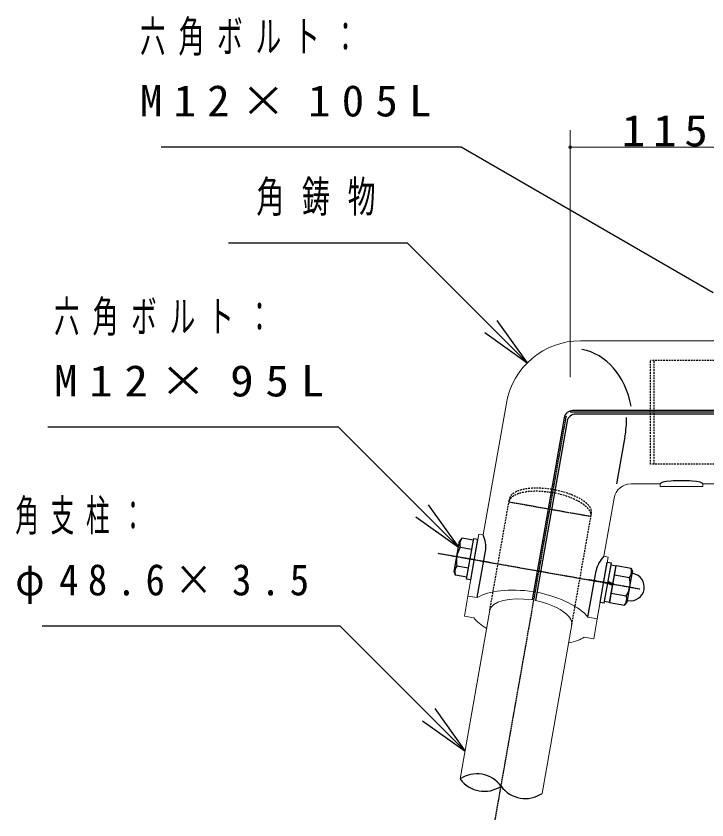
# Model space of a CAD drawing. Units: millimetres at full size; some dimension numbers follow another scale. Extents: x -19543 to 0, y -2740 to 13350.
# Drawn here: x -8459 to -6442, y 6762 to 9107 of the extents above; entities that cross this region are included whole.
import ezdxf

# ---------------------------------------------------------------- set-up
doc = ezdxf.new("R2010")
doc.units = ezdxf.units.MM
doc.linetypes.add('USER2', pattern=[6, 3, -1, 1, -1])
doc.linetypes.add('USER4', pattern=[8, 5, -3])
doc.layers.add('線', color=2, linetype='Continuous', lineweight=25)
doc.layers.add('補助', color=2, linetype='Continuous', lineweight=13)
doc.styles.add('ＭＳ ゴシック', font='')
doc.styles.get('ＭＳ ゴシック').set_extended_font_data('MS Gothic')

# ---------------------------------------------------------------- blocks, each defined once
blk = doc.blocks.new('dimension_origin')
at = {"color": 0, "linetype": 'Continuous', "lineweight": -2}
blk.add_circle((0, 0), 1.25, dxfattribs=at)

msp = doc.modelspace()

# ---------------------------------------------------------------- linework, layer by layer
at = {"layer": '線', "color": 7, "lineweight": 13}
for p, q in [((-6341.644, 8160), (-6811.281, 8160)), ((-7027.939, 7978.203), (-7095.812, 7593.272)), ((-6579.244, 7742.5), (-6664.022, 7742.5)), ((-6579.244, 7735), (-6579.244, 7742.5)), ((-6454.244, 7735), (-6454.244, 7742.5)), ((-6341.644, 7742.5), (-6454.244, 7742.5)), ((-6579.244, 7735), (-6454.244, 7735)), ((-6713.262, 7701.182), (-6743.251, 7531.106)), ((-7139.911, 7415.161), (-7108.123, 7595.443)), ((-7095.812, 7593.272), (-7108.123, 7595.443)), ((-7162.487, 7556.719), (-7168.086, 7557.706)), ((-6743.251, 7531.106), (-6730.941, 7528.935)), ((-6762.73, 7348.654), (-6730.941, 7528.935)), ((-7172.011, 7502.704), (-7177.611, 7503.691)), ((-7150.221, 7356.69), (-7139.911, 7415.161)), ((-7112.64, 7410.352), (-7139.911, 7415.161)), ((-7162.954, 6881.366), (-7076.13, 7373.77)), ((-7122.95, 7351.881), (-7150.221, 7356.69)), ((-6790.001, 7353.463), (-6762.73, 7348.654)), ((-6773.04, 7290.183), (-6762.73, 7348.654)), ((-6923.645, 6839.17), (-6836.821, 7331.574)), ((-6800.311, 7294.991), (-6773.04, 7290.183))]:
    msp.add_line(p, q, dxfattribs=at)
at = {"layer": '線', "color": 4, "linetype": 'USER4'}
for p, q in [((-6606.744, 7800), (-6606.744, 8102.5)), ((-6116.744, 8102.5), (-6606.744, 8102.5)), ((-6596.744, 7800), (-6596.744, 8102.5)), ((-6116.744, 7800), (-6606.744, 7800)), ((-7076.13, 7373.77), (-7018.772, 7699.062)), ((-6836.821, 7331.574), (-6779.463, 7656.866))]:
    msp.add_line(p, q, dxfattribs=at)
at = {"layer": '線'}
for p, q in [((-6116.744, 7956.25), (-6834.402, 7956.25)), ((-6859.022, 7935.591), (-6952.723, 7404.184)), ((-6116.744, 7946.25), (-6825.503, 7946.25)), ((-6850.123, 7925.591), (-6942.383, 7402.361)), ((-6681.737, 7879.97), (-6705.977, 7742.5)), ((-7157.725, 7583.726), (-7165.034, 7575.015)), ((-7123.932, 7577.768), (-7157.725, 7583.726)), ((-7143.875, 7464.664), (-7123.037, 7582.841)), ((-7142.981, 7469.738), (-7123.932, 7577.768)), ((-7131.565, 7462.494), (-7110.727, 7580.67)), ((-7123.037, 7582.841), (-7110.727, 7580.67)), ((-7180.663, 7486.382), (-7165.034, 7575.015)), ((-7128.694, 7550.76), (-7162.487, 7556.719)), ((-7112.64, 7410.352), (-7088.72, 7546.009)), ((-6754.384, 7395.986), (-6733.546, 7514.163)), ((-6742.074, 7393.816), (-6721.236, 7511.993)), ((-6733.546, 7514.163), (-6721.236, 7511.993)), ((-7176.773, 7475.696), (-7180.663, 7486.382)), ((-7138.218, 7496.745), (-7172.011, 7502.704)), ((-6790.001, 7353.463), (-6766.081, 7489.119)), ((-6740.988, 7399.971), (-6722.321, 7505.838)), ((-6726.407, 7396.284), (-6707.358, 7504.314)), ((-6726.216, 7397.366), (-6707.549, 7503.233)), ((-6722.321, 7505.838), (-6707.549, 7503.233)), ((-6707.358, 7504.314), (-6663.717, 7496.619)), ((-6675.456, 7397.301), (-6659.828, 7485.933)), ((-6663.717, 7496.619), (-6659.828, 7485.933)), ((-7142.981, 7469.738), (-7176.773, 7475.696)), ((-7131.565, 7462.494), (-7143.875, 7464.664)), ((-6712.12, 7477.307), (-6668.48, 7469.612)), ((-6658.234, 7480.575), (-6660.696, 7481.009)), ((-6717.726, 7445.517), (-6731.8, 7452.079)), ((-6716.737, 7451.124), (-6730.811, 7457.687)), ((-6721.645, 7423.292), (-6678.004, 7415.597)), ((-6742.074, 7393.816), (-6754.384, 7395.986)), ((-6740.988, 7399.971), (-6726.216, 7397.366)), ((-6726.407, 7396.284), (-6682.766, 7388.589)), ((-6682.766, 7388.589), (-6675.456, 7397.301)), ((-6672.126, 7401.791), (-6674.588, 7402.225))]:
    msp.add_line(p, q, dxfattribs=at)
at = {"layer": '線', "color": 20, "linetype": 'USER2'}
for p, q in [((-7060.664, 6761.787), (-6852.577, 7941.91)), ((-5516.744, 7951.25), (-6841.744, 7951.25)), ((-7020.366, 7690.018), (-6781.058, 7647.822)), ((-7228.048, 7540.139), (-6637.163, 7435.95)), ((-7151.921, 7527.009), (-7078.061, 7513.985)), ((-6713.19, 7449.648), (-6787.05, 7462.672))]:
    msp.add_line(p, q, dxfattribs=at)
at = {"layer": '線', "color": 7, "lineweight": 13}
for centre, radius in [((-6811.281, 7940), 220), ((-6664.022, 7692.5), 50)]:
    msp.add_arc(centre, radius, 90, 170, dxfattribs=at)
at = {"layer": '線'}
for centre, radius, start, end in [((-6834.402, 7931.25), 25, 90, 170), ((-6825.503, 7921.25), 25, 90, 170), ((-7136.717, 7566.098), 27.424, 140.00001, 199.99999), ((-7175.472, 7557.154), 87.465, 352.67942, 24.38988), ((-7104.918, 7518.72), 68.979, 146.57346, 193.42654), ((-6680.749, 7469.921), 87.465, 135.61012, 167.32058), ((-7151.003, 7485.076), 27.424, 140.00001, 199.99999), ((-6689.488, 7487.24), 27.424, 320.00001, 19.99999), ((-6735.573, 7453.595), 68.979, 326.57346, 13.42654), ((-6665.18, 7441.183), 40, 260, 80), ((-6703.774, 7406.217), 27.424, 320.00001, 19.99999), ((-7092.175, 6932.927), 87.568, 216.07233, 303.92767), ((-7114.078, 6808.708), 87.568, 36.07233, 123.92767), ((-6972.521, 6911.828), 87.568, 216.07233, 303.92767)]:
    msp.add_arc(centre, radius, start, end, dxfattribs=at)
for centre, major_axis, ratio, start_param, end_param in [((-6850.479, 7890.463), (43.006, 243.896), 0.767184, 5.17056079, 6.28318531), ((-6868.851, 7912.963), (43.006, 243.896), 0.767184, 4.71238898, 4.94160831), ((-6516.744, 7742.5), (-62.5, 0), 0.145033, 3.14159265, 6.28318531)]:
    msp.add_ellipse(centre, major_axis=major_axis, ratio=ratio, start_param=start_param, end_param=end_param, dxfattribs=at)
at = {"layer": '線', "color": 4, "linetype": 'USER4'}
for centre in [(-6900.712, 7668.92), (-6899.118, 7677.964)]:
    msp.add_ellipse(centre, major_axis=(-119.654, 21.098), ratio=0.39582, start_param=3.14159265, end_param=6.28318531, dxfattribs=at)
at = {"layer": '線', "color": 7, "lineweight": 13}
for centre, major_axis, ratio, start_param, end_param in [((-6945.642, 7350.762), (-187.113, 32.993), 0.398766, 4.79801991, 5.8805749), ((-6945.642, 7350.762), (-130.487, 23.008), 0.390731, 4.83534003, 6.28318531), ((-6967.308, 7354.582), (-187.113, 32.993), 0.398766, 3.54420306, 4.62675805), ((-6967.308, 7354.582), (-130.487, 23.008), 0.390731, 3.14159265, 4.58943793), ((-6945.642, 7350.762), (-187.113, 32.993), 0.398766, 0.40261041, 0.79907716), ((-6967.308, 7354.582), (-187.113, 32.993), 0.398766, 2.3425155, 2.73898224)]:
    msp.add_ellipse(centre, major_axis=major_axis, ratio=ratio, start_param=start_param, end_param=end_param, dxfattribs=at)
at = {"layer": '補助'}
for p, q in [((-6841.744, 8053.75), (-6841.744, 8775)), ((-6841.744, 8725), (-6266.744, 8725))]:
    msp.add_line(p, q, dxfattribs=at)
at = {"layer": '補助', "lineweight": 25}
for p, q in [((-7210.193, 8725), (-8035.452, 8725)), ((-7160.193, 8725), (-7210.193, 8725)), ((-6424.072, 8300), (-7160.193, 8725)), ((-7366.264, 8444.983), (-7839.161, 8444.983)), ((-7316.264, 8444.983), (-7366.264, 8444.983)), ((-7072.911, 8201.63), (-7316.264, 8444.983)), ((-7055.233, 8219.307), (-6966.845, 8095.563)), ((-6966.845, 8095.563), (-7072.911, 8201.63)), ((-7090.588, 8183.952), (-6966.845, 8095.563)), ((-7568.26, 7907.88), (-8365.911, 7907.88)), ((-7518.26, 7907.88), (-7568.26, 7907.88)), ((-7274.152, 7663.772), (-7518.26, 7907.88)), ((-7256.475, 7681.45), (-7168.086, 7557.706)), ((-7168.086, 7557.706), (-7274.152, 7663.772)), ((-7291.83, 7646.094), (-7168.086, 7557.706)), ((-7563.308, 7327.487), (-8383.081, 7327.487)), ((-7513.308, 7327.487), (-7563.308, 7327.487)), ((-7254.665, 7068.844), (-7513.308, 7327.487)), ((-7236.987, 7086.521), (-7148.599, 6962.778)), ((-7148.599, 6962.778), (-7254.665, 7068.844)), ((-7272.342, 7051.166), (-7148.599, 6962.778))]:
    msp.add_line(p, q, dxfattribs=at)

# ---------------------------------------------------------------- block references
at = {"layer": '補助', "xscale": 3.33, "yscale": 3.33}
msp.add_blockref('dimension_origin', (-6841.744, 8725), dxfattribs=at)

# ---------------------------------------------------------------- texts
at = {"layer": '補助', "char_height": 91.64, "style": 'ＭＳ ゴシック'}
for s, insert, attachment_point in [('\\T1.5;\\W0.6;六角ボルト：', (-8097.515, 9093.75), 1), ('\\T1.5;\\W1.05;M12×105L', (-8097.515, 8906.25), 1), ('\\T1.33;\\W1.1;115', (-6554.244, 8726), 8), ('\\T1.64;\\W0.65;角鋳物', (-7757.514, 8626.233), 1), ('\\T1.5;\\W0.6;六角ボルト：', (-8348.439, 8276.63), 1), ('\\T1.5;\\W1.1;M12×95L', (-8348.439, 8089.13), 1), ('\\T1.5;\\W0.55;角支柱：', (-8461.344, 7696.237), 1), ('\\T1.5;\\W0.9;φ48.6×3.5', (-8461.344, 7508.737), 1)]:
    msp.add_mtext(s, dxfattribs=dict(at, insert=insert, attachment_point=attachment_point))

doc.saveas('drawing.dxf')
